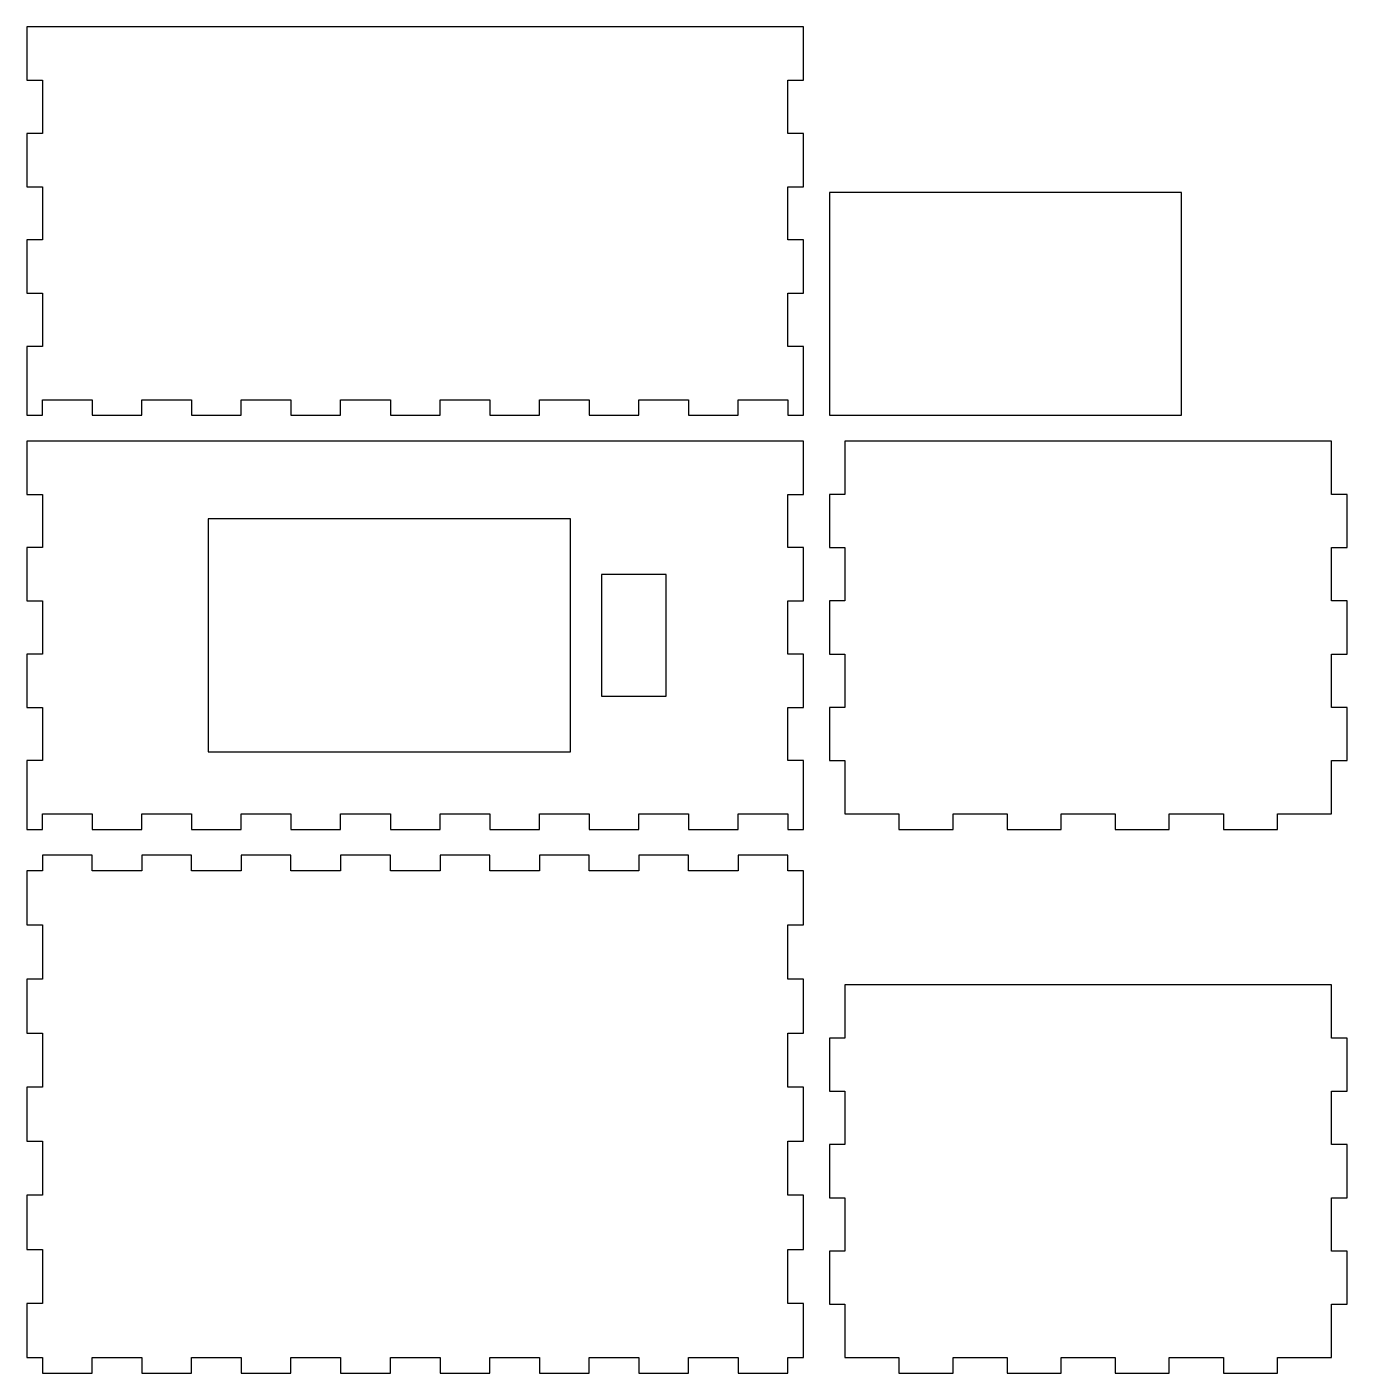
# Model space of a CAD drawing. Header units: millimetres. Extents: x 0 to 255, y 0 to 260.
import ezdxf

# ---------------------------------------------------------------- set-up
doc = ezdxf.new("R2010")
doc.units = ezdxf.units.MM
doc.layers.add('CUT', color=1, linetype='Continuous')

msp = doc.modelspace()

# ---------------------------------------------------------------- linework, layer by layer
at = {"layer": 'CUT'}
for points in [[(0, 185), (3, 185), (3, 188), (12.6, 188), (12.6, 185), (22.2, 185), (22.2, 188), (31.8, 188), (31.8, 185), (41.4, 185), (41.4, 188), (51, 188), (51, 185), (60.6, 185), (60.6, 188), (70.2, 188), (70.2, 185), (79.8, 185), (79.8, 188), (89.4, 188), (89.4, 185), (99, 185), (99, 188), (108.6, 188), (108.6, 185), (118.2, 185), (118.2, 188), (127.8, 188), (127.8, 185), (137.4, 185), (137.4, 188), (147, 188), (147, 185), (150, 185), (150, 198.2857), (147, 198.2857), (147, 208.5714), (150, 208.5714), (150, 218.8571), (147, 218.8571), (147, 229.1429), (150, 229.1429), (150, 239.4286), (147, 239.4286), (147, 249.7143), (150, 249.7143), (150, 260), (0, 260), (0, 249.7143), (3, 249.7143), (3, 239.4286), (0, 239.4286), (0, 229.1429), (3, 229.1429), (3, 218.8571), (0, 218.8571), (0, 208.5714), (3, 208.5714), (3, 198.2857), (0, 198.2857)], [(155, 185), (223, 185), (223, 228), (155, 228)], [(0, 105), (3, 105), (3, 108), (12.6, 108), (12.6, 105), (22.2, 105), (22.2, 108), (31.8, 108), (31.8, 105), (41.4, 105), (41.4, 108), (51, 108), (51, 105), (60.6, 105), (60.6, 108), (70.2, 108), (70.2, 105), (79.8, 105), (79.8, 108), (89.4, 108), (89.4, 105), (99, 105), (99, 108), (108.6, 108), (108.6, 105), (118.2, 105), (118.2, 108), (127.8, 108), (127.8, 105), (137.4, 105), (137.4, 108), (147, 108), (147, 105), (150, 105), (150, 118.2857), (147, 118.2857), (147, 128.5714), (150, 128.5714), (150, 138.8571), (147, 138.8571), (147, 149.1429), (150, 149.1429), (150, 159.4286), (147, 159.4286), (147, 169.7143), (150, 169.7143), (150, 180), (0, 180), (0, 169.7143), (3, 169.7143), (3, 159.4286), (0, 159.4286), (0, 149.1429), (3, 149.1429), (3, 138.8571), (0, 138.8571), (0, 128.5714), (3, 128.5714), (3, 118.2857), (0, 118.2857)], [(155, 118.2857), (158, 118.2857), (158, 108), (168.4444, 108), (168.4444, 105), (178.8889, 105), (178.8889, 108), (189.3333, 108), (189.3333, 105), (199.7778, 105), (199.7778, 108), (210.2222, 108), (210.2222, 105), (220.6667, 105), (220.6667, 108), (231.1111, 108), (231.1111, 105), (241.5556, 105), (241.5556, 108), (252, 108), (252, 118.2857), (255, 118.2857), (255, 128.5714), (252, 128.5714), (252, 138.8571), (255, 138.8571), (255, 149.1429), (252, 149.1429), (252, 159.4286), (255, 159.4286), (255, 169.7143), (252, 169.7143), (252, 180), (158, 180), (158, 169.7143), (155, 169.7143), (155, 159.4286), (158, 159.4286), (158, 149.1429), (155, 149.1429), (155, 138.8571), (158, 138.8571), (158, 128.5714), (155, 128.5714)], [(35, 120), (105, 120), (105, 165), (35, 165)], [(111, 130.75), (123.5, 130.75), (123.5, 154.25), (111, 154.25)], [(0, 3), (3, 3), (3, 0), (12.6, 0), (12.6, 3), (22.2, 3), (22.2, 0), (31.8, 0), (31.8, 3), (41.4, 3), (41.4, 0), (51, 0), (51, 3), (60.6, 3), (60.6, 0), (70.2, 0), (70.2, 3), (79.8, 3), (79.8, 0), (89.4, 0), (89.4, 3), (99, 3), (99, 0), (108.6, 0), (108.6, 3), (118.2, 3), (118.2, 0), (127.8, 0), (127.8, 3), (137.4, 3), (137.4, 0), (147, 0), (147, 3), (150, 3), (150, 13.4444), (147, 13.4444), (147, 23.8889), (150, 23.8889), (150, 34.3333), (147, 34.3333), (147, 44.7778), (150, 44.7778), (150, 55.2222), (147, 55.2222), (147, 65.6667), (150, 65.6667), (150, 76.1111), (147, 76.1111), (147, 86.5556), (150, 86.5556), (150, 97), (147, 97), (147, 100), (137.4, 100), (137.4, 97), (127.8, 97), (127.8, 100), (118.2, 100), (118.2, 97), (108.6, 97), (108.6, 100), (99, 100), (99, 97), (89.4, 97), (89.4, 100), (79.8, 100), (79.8, 97), (70.2, 97), (70.2, 100), (60.6, 100), (60.6, 97), (51, 97), (51, 100), (41.4, 100), (41.4, 97), (31.8, 97), (31.8, 100), (22.2, 100), (22.2, 97), (12.6, 97), (12.6, 100), (3, 100), (3, 97), (0, 97), (0, 86.5556), (3, 86.5556), (3, 76.1111), (0, 76.1111), (0, 65.6667), (3, 65.6667), (3, 55.2222), (0, 55.2222), (0, 44.7778), (3, 44.7778), (3, 34.3333), (0, 34.3333), (0, 23.8889), (3, 23.8889), (3, 13.4444), (0, 13.4444)], [(155, 13.2857), (158, 13.2857), (158, 3), (168.4444, 3), (168.4444, 0), (178.8889, 0), (178.8889, 3), (189.3333, 3), (189.3333, 0), (199.7778, 0), (199.7778, 3), (210.2222, 3), (210.2222, 0), (220.6667, 0), (220.6667, 3), (231.1111, 3), (231.1111, 0), (241.5556, 0), (241.5556, 3), (252, 3), (252, 13.2857), (255, 13.2857), (255, 23.5714), (252, 23.5714), (252, 33.8571), (255, 33.8571), (255, 44.1429), (252, 44.1429), (252, 54.4286), (255, 54.4286), (255, 64.7143), (252, 64.7143), (252, 75), (158, 75), (158, 64.7143), (155, 64.7143), (155, 54.4286), (158, 54.4286), (158, 44.1429), (155, 44.1429), (155, 33.8571), (158, 33.8571), (158, 23.5714), (155, 23.5714)]]:
    msp.add_lwpolyline(points, close=True, dxfattribs=at)

doc.saveas('drawing.dxf')
